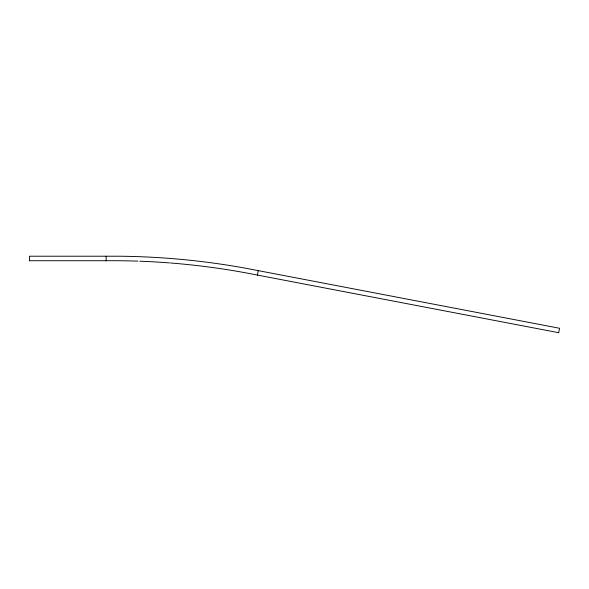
<?xml version="1.0" encoding="UTF-8"?>
<svg xmlns="http://www.w3.org/2000/svg" width="589" height="589" viewBox="0 0 589 589"><rect width="100%" height="100%" fill="white"/><g stroke="black" fill="none" stroke-linecap="round" stroke-linejoin="round"><path stroke-width="0.88" d="M257.4 275.151L258.262 270.631M558.689 332.785L559.55 328.264L245.687 268.231C203.882 260.625 161.43 256.605 118.941 256.215L29.45 256.215L29.45 260.817M29.45 260.736L106.138 260.736A737.826 737.826 0 0 1 137.907 261.148M558.703 332.704L257.415 275.078A737.826 737.826 0 0 0 170.427 262.981M106.138 256.215L106.138 260.817M139.711 261.207A737.826 737.826 0 0 1 169.522 262.915"/></g></svg>
